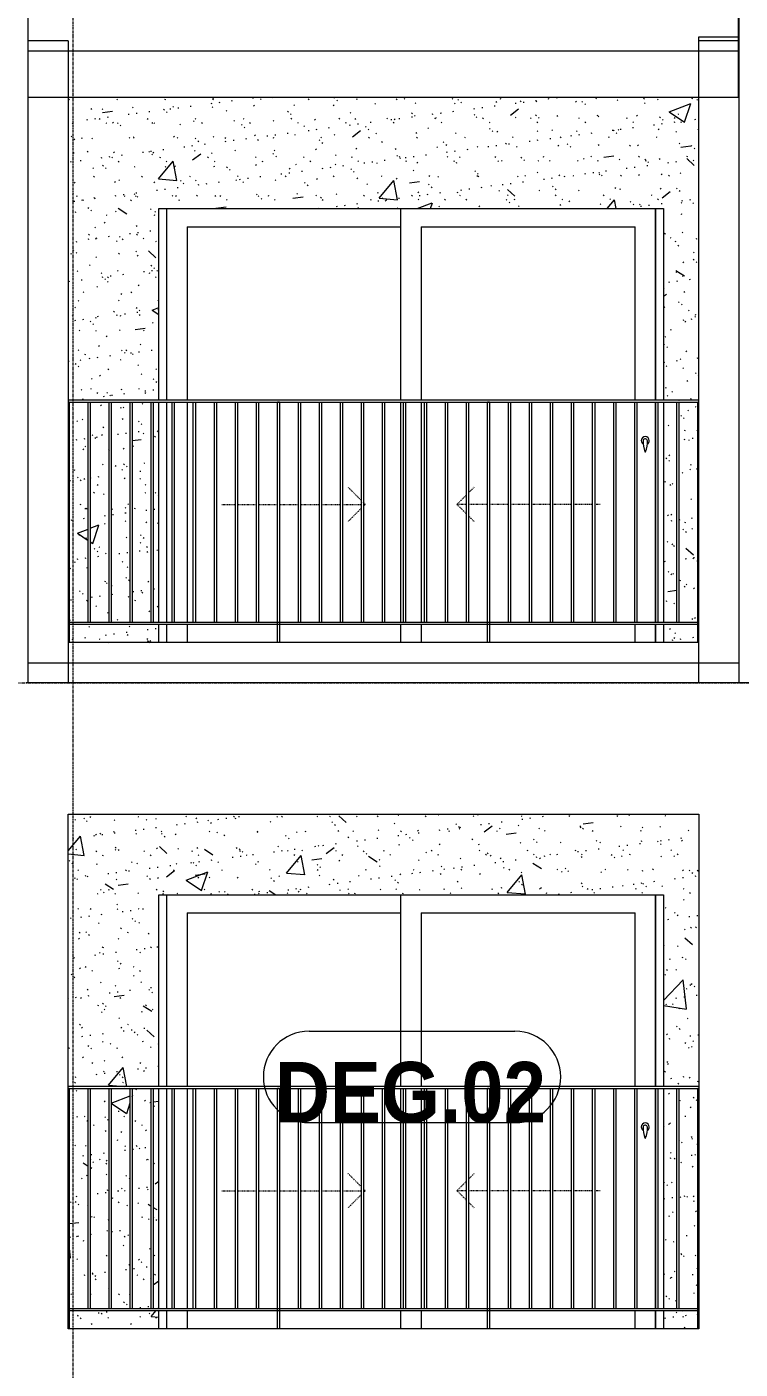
# Model space of a CAD drawing. Header units: millimetres. Extents: x 1240 to 198004, y -7796 to 35300.
# Drawn here: x 61507 to 65040, y 9000 to 15650 of the extents above; entities that cross this region are included whole.
import ezdxf

# ---------------------------------------------------------------- set-up
doc = ezdxf.new("R2010")
doc.units = ezdxf.units.MM
for name, pattern in [('Centre', [31.75, 6.35, -4.7625, 15.875, -4.7625]), ('Dash', [6, 3, -3]), ('Grid Line', [22.225, 12.7, -3.175, 3.175, -3.175])]:
    doc.linetypes.add(name, pattern=pattern)
for name, color, linetype, lineweight in [('0-1', 7, 'Continuous', 5), ('A-DOOR', 31, 'Continuous', 9), ('A-DOOR-FRAM', 31, 'Continuous', 9), ('A-DOOR-HDLN', 31, 'Dash', 18), ('A-DOOR-IDEN', 31, 'Continuous', 9), ('A-FLOR-2', 7, 'Continuous', 9), ('A-FLOR-HRAL', 11, 'Continuous', 9), ('A-FLOR-LEVL-2', 51, 'Centre', 9), ('A-WALL', 113, 'Continuous', 9), ('A-WALL-PATT-2', 9, 'Continuous', 9), ('I-WALL-1', 7, 'Continuous', 9), ('S-BEAM-3', 7, 'Continuous', 9), ('S-COLS', 52, 'Continuous', 9), ('S-GRID-1', 1, 'Grid Line', 9)]:
    doc.layers.add(name, color=color, linetype=linetype, lineweight=lineweight)
doc.styles.add('Arial_B_2', font='arialbd.ttf', dxfattribs={"width": 0.9, "height": 300})
pattern_1 = [(50, (377.7, 0), (1093.104, -95.634), [114.3, -1257.3]), (355, (377.7, 0), (-211.457, 1146.34), [91.44, -1005.84]), (100.451, (468.8, -8), (881.656, 1050.7), [97.14, -1068.54]), (46.184, (377.7, 304.8), (1626.475, -252.257), [171.45, -1885.95]), (96.636, (513.3, 283.8), (1424.416, 1484.565), [145.71, -1602.81]), (351.184, (377.7, 304.8), (1424.43, 1484.55), [137.16, -1508.76]), (21, (530.1, 228.6), (909.686, -613.591), [114.3, -1257.3]), (326, (530.1, 228.6), (370.812, 1105.129), [91.44, -1005.84]), (71.451, (606, 177.5), (1280.503, 491.528), [97.14, -1068.54]), (37.5, (377.74, 0), (18.5313, 507.3303), [50.292, -943.356, 50.292, -970.788, -1009.65]), (37.5, (377.74, 0), (18.5313, 507.3303), [-2014.728, 50.292, -959.358]), (7.5, (377.74, 0), (400.9178, 601.0836), [50.292, -531.876, 50.292, -920.496, -384.81]), (7.5, (377.74, 0), (400.9178, 601.0836), [-1552.956, 50.292, -334.518]), (327.5, (37.9, 0), (813.5452, -34.3737), [50.292, -330.708, 50.292, -1138.428, -1577.34]), (327.5, (37.9, 0), (813.5452, -34.3737), [-1569.72, 50.292, -1527.048]), (317.5, (-114.5, 0), (888.7755, 152.56), [50.292, -445.008, 50.292, -739.14, -1120.14]), (317.5, (-114.5, 0), (888.7755, 152.56), [-1284.732, 50.292, -1069.848])]
pattern_2 = [(37.5, (377.74, 0), (-4.79953, 146.8239), [5.029, -110.795, 5.029, -124.511, -123.825]), (37.5, (377.74, 0), (-4.79953, 146.8239), [-245.364, 5.029, -118.796]), (7.5, (377.74, 0), (134.85743, 215.0472), [5.029, -57.455, 5.029, -99.365, -40.005]), (7.5, (377.74, 0), (134.85743, 215.0472), [-166.878, 5.029, -34.976]), (327.5, (284.02, 0), (237.29776, 0.4316), [5.029, -33.071, 5.029, -132.131, -179.07]), (327.5, (284.02, 0), (237.29776, 0.4316), [-175.26, 5.029, -174.041]), (317.5, (284.02, 0), (229.06706, 66.8792), [5.029, -14.021, 5.029, -84.887, -102.87]), (317.5, (284.02, 0), (229.06706, 66.8792), [-108.966, 5.029, -97.841])]

# ---------------------------------------------------------------- blocks, each defined once
blk = doc.blocks.new('NCV_TKTC_KET CAU_rvt-1-TKCS_MẶT ĐỨNG NỘI KHU 1')
at = {"layer": 'A-FLOR-2'}
blk.add_line((65035.3, 15530), (61511.9, 15530), dxfattribs=at)
at = {"layer": 'S-BEAM-3'}
for p, q in [((65032.2, 15300), (65032.2, 15700)), ((65032.2, 15300), (61511.9, 15300)), ((61511.9, 12500), (64835.3, 12500)), ((64835.3, 12500), (65035.3, 12500))]:
    blk.add_line(p, q, dxfattribs=at)
blk = doc.blocks.new('NCV_TKTC_TANG 3 - 4_rvt-1-TKCS_MẶT ĐỨNG NỘI KHU 1')
at = {"layer": 'A-WALL-PATT-2'}
h = blk.add_hatch(dxfattribs=at)
h.set_pattern_fill('FP_5', color=256, style=0, pattern_type=2)
h.set_pattern_definition(pattern_1)
h.paths.add_polyline_path([(61716.9, 12600), (62160.3, 12600), (62160.3, 12690), (61716.9, 12690)])
h.paths.add_polyline_path([(64830.3, 12600), (64830.3, 12690), (64660.3, 12690), (64660.3, 12600), (64825.4, 12600)])
h.paths.add_polyline_path([(62019.3, 12700), (62019.3, 13790), (61925.2, 13790), (61925.2, 12700)])
h.paths.add_polyline_path([(62029.3, 12700), (62123.4, 12700), (62123.4, 13790), (62029.3, 13790)])
h.paths.add_polyline_path([(62133.4, 12700), (62160.3, 12700), (62160.3, 13790), (62133.4, 13790)])
h.paths.add_polyline_path([(64817.7, 12700), (64830.3, 12700), (64830.3, 13790), (64736.2, 13790), (64736.2, 12700), (64808.8, 12700)])
h.paths.add_polyline_path([(61716.9, 12700), (61811, 12700), (61811, 13790), (61716.9, 13790)])
h.paths.add_polyline_path([(61915.2, 12700), (61915.2, 13790), (61821, 13790), (61821, 12700), (61913.3, 12700)])
h.paths.add_polyline_path([(64726.2, 12700), (64726.2, 13790), (64660.3, 13790), (64660.3, 12700)])
h.paths.add_polyline_path([(64729.1, 13800), (64835.3, 13800.9), (64835.3, 15300), (61711.9, 15300), (61711.9, 13800), (62160.3, 13800.9), (62160.3, 14750), (64660.3, 14750), (64660.3, 13800)])
h = blk.add_hatch(dxfattribs=at)
h.set_pattern_fill('FP_4', color=256, style=0, pattern_type=2)
h.set_pattern_definition(pattern_2)
h.paths.add_polyline_path([(61716.9, 12600), (62160.3, 12600), (62160.3, 12690), (61716.9, 12690)])
h.paths.add_polyline_path([(64830.3, 12600), (64830.3, 12690), (64660.3, 12690), (64660.3, 12600), (64825.4, 12600)])
h.paths.add_polyline_path([(62019.3, 12700), (62019.3, 13790), (61925.2, 13790), (61925.2, 12700)])
h.paths.add_polyline_path([(62029.3, 12700), (62123.4, 12700), (62123.4, 13790), (62029.3, 13790)])
h.paths.add_polyline_path([(62133.4, 12700), (62160.3, 12700), (62160.3, 13790), (62133.4, 13790)])
h.paths.add_polyline_path([(64817.7, 12700), (64830.3, 12700), (64830.3, 13790), (64736.2, 13790), (64736.2, 12700), (64808.8, 12700)])
h.paths.add_polyline_path([(61716.9, 12700), (61811, 12700), (61811, 13790), (61716.9, 13790)])
h.paths.add_polyline_path([(61915.2, 12700), (61915.2, 13790), (61821, 13790), (61821, 12700), (61913.3, 12700)])
h.paths.add_polyline_path([(64726.2, 12700), (64726.2, 13790), (64660.3, 13790), (64660.3, 12700)])
h.paths.add_polyline_path([(64729.1, 13800), (64835.3, 13800.9), (64835.3, 15300), (61711.9, 15300), (61711.9, 13800), (62160.3, 13800.9), (62160.3, 14750), (64660.3, 14750), (64660.3, 13800)])
at = {"layer": 'I-WALL-1'}
for p, q in [((62160.3, 13800.9), (62160.3, 14750)), ((62160.3, 14750), (64660.3, 14750)), ((64660.3, 14750), (64660.3, 13800.9)), ((62160.3, 12700), (62160.3, 13790)), ((64660.3, 13790), (64660.3, 12700)), ((62160.3, 12600), (62160.3, 12690)), ((64660.3, 12690), (64660.3, 12600))]:
    blk.add_line(p, q, dxfattribs=at)
blk = doc.blocks.new('NCV_TKTC_TANG 3 - 4_rvt-2-TKCS_MẶT ĐỨNG NỘI KHU 1')
at = {"layer": 'A-WALL-PATT-2'}
h = blk.add_hatch(dxfattribs=at)
h.set_pattern_fill('FP_5', color=256, style=0, pattern_type=2)
h.set_pattern_definition(pattern_1)
h.paths.add_polyline_path([(64660.3, 9200), (64830.3, 9200), (64830.3, 9290), (64660.3, 9290)])
h.paths.add_polyline_path([(61716.9, 9200), (62160.3, 9200), (62160.3, 9290), (61716.9, 9290), (61716.9, 9204.8)])
h.paths.add_polyline_path([(61760.7, 9300), (61811, 9300), (61811, 10390), (61716.9, 10390), (61716.9, 9300)])
h.paths.add_polyline_path([(61915.2, 9300), (61915.2, 10390), (61821, 10390), (61821, 9300), (61913.3, 9300)])
h.paths.add_polyline_path([(61925.2, 9300), (62019.3, 9300), (62019.3, 10390), (61925.2, 10390), (61925.2, 9403.1)])
h.paths.add_polyline_path([(62029.3, 9300), (62123.4, 9300), (62123.4, 10390), (62029.3, 10390), (62029.3, 9502.2)])
h.paths.add_polyline_path([(62133.4, 9300), (62160.3, 9300), (62160.3, 10390), (62133.4, 10390), (62133.4, 9601.4)])
h.paths.add_polyline_path([(64830.3, 9300), (64830.3, 10390), (64736.2, 10390), (64736.2, 9300), (64817.7, 9300)])
h.paths.add_polyline_path([(64660.3, 9300), (64726.2, 9300), (64726.2, 10390), (64660.3, 10390), (64660.3, 10028.3)])
h.paths.add_polyline_path([(61913.3, 10400), (62160.3, 10400), (62160.3, 11350), (64660.3, 11350), (64660.3, 10400), (64835.3, 10400), (64835.3, 11750), (61711.9, 11750), (61711.9, 10400)])
h = blk.add_hatch(dxfattribs=at)
h.set_pattern_fill('FP_4', color=256, style=0, pattern_type=2)
h.set_pattern_definition(pattern_2)
h.paths.add_polyline_path([(64660.3, 9200), (64830.3, 9200), (64830.3, 9290), (64660.3, 9290)])
h.paths.add_polyline_path([(61716.9, 9200), (62160.3, 9200), (62160.3, 9290), (61716.9, 9290), (61716.9, 9204.8)])
h.paths.add_polyline_path([(61760.7, 9300), (61811, 9300), (61811, 10390), (61716.9, 10390), (61716.9, 9300)])
h.paths.add_polyline_path([(61915.2, 9300), (61915.2, 10390), (61821, 10390), (61821, 9300), (61913.3, 9300)])
h.paths.add_polyline_path([(61925.2, 9300), (62019.3, 9300), (62019.3, 10390), (61925.2, 10390), (61925.2, 9403.1)])
h.paths.add_polyline_path([(62029.3, 9300), (62123.4, 9300), (62123.4, 10390), (62029.3, 10390), (62029.3, 9502.2)])
h.paths.add_polyline_path([(62133.4, 9300), (62160.3, 9300), (62160.3, 10390), (62133.4, 10390), (62133.4, 9601.4)])
h.paths.add_polyline_path([(64830.3, 9300), (64830.3, 10390), (64736.2, 10390), (64736.2, 9300), (64817.7, 9300)])
h.paths.add_polyline_path([(64660.3, 9300), (64726.2, 9300), (64726.2, 10390), (64660.3, 10390), (64660.3, 10028.3)])
h.paths.add_polyline_path([(61913.3, 10400), (62160.3, 10400), (62160.3, 11350), (64660.3, 11350), (64660.3, 10400), (64835.3, 10400), (64835.3, 11750), (61711.9, 11750), (61711.9, 10400)])
at = {"layer": 'I-WALL-1'}
for p, q in [((62160.3, 10400), (62160.3, 11350)), ((62160.3, 11350), (64660.3, 11350)), ((64660.3, 11350), (64660.3, 10400)), ((62160.3, 9300), (62160.3, 10390)), ((64660.3, 10390), (64660.3, 9300)), ((62160.3, 9200), (62160.3, 9290)), ((64660.3, 9290), (64660.3, 9200))]:
    blk.add_line(p, q, dxfattribs=at)
blk = doc.blocks.new('DEG_02-DEG_03 - DEG_02-2500x2400mm-CỬA ĐI 02 CÁNH TRƯỢT-625766-TKCS_MẶT ĐỨNG NỘI KHU 1')
at = {"layer": 'A-DOOR'}
for p, q in [((55160.3, 10400), (55160.3, 11350)), ((56420.3, 11350), (56420.3, 10400)), ((54100.3, 11260), (54100.3, 10400)), ((54100.3, 11260), (55160.3, 11260)), ((55260.3, 11260), (55260.3, 10400)), ((55260.3, 11260), (56320.3, 11260)), ((56320.3, 10400), (56320.3, 11260)), ((54100.3, 10390), (54100.3, 9300)), ((55160.3, 9300), (55160.3, 10390)), ((55260.3, 10390), (55260.3, 9300)), ((56420.3, 10390), (56420.3, 9300)), ((54100.3, 9290), (54100.3, 9200)), ((55160.3, 9200), (55160.3, 9290)), ((55260.3, 9290), (55260.3, 9200)), ((56320.3, 9200), (56320.3, 9290)), ((56420.3, 9290), (56420.3, 9200))]:
    blk.add_line(p, q, dxfattribs=at)
at = {"layer": 'A-DOOR', "flags": 128}
blk.add_lwpolyline([(56371.8, 10208.7), (56371.8, 10208.7), (56371.8, 10208.7), (56371.8, 10208.7), (56371.8, 10208.7), (56371.8, 10208.7), (56371.8, 10208.7), (56371.7, 10208.7), (56371.7, 10208.7), (56371.7, 10208.7), (56371.7, 10208.7), (56371.6, 10208.7), (56371.6, 10208.7), (56371.6, 10208.7), (56371.5, 10208.7), (56371.5, 10208.7), (56371.5, 10208.7), (56371.4, 10208.7), (56371.4, 10208.7), (56371.4, 10208.7), (56371.3, 10208.7), (56371.3, 10208.7), (56371.2, 10208.7), (56371.2, 10208.7), (56371.1, 10208.7), (56371.1, 10208.7), (56371, 10208.7), (56371, 10208.7), (56370.9, 10208.7), (56370.9, 10208.7), (56370.8, 10208.7), (56370.7, 10208.7), (56370.7, 10208.7), (56370.6, 10208.7), (56370.6, 10208.7), (56370.5, 10208.7), (56370.4, 10208.7), (56370.4, 10208.7), (56370.3, 10208.7), (56370.3, 10208.7), (56370.2, 10208.7), (56370.1, 10208.7), (56370.1, 10208.7), (56370, 10208.7), (56370, 10208.7), (56369.9, 10208.7), (56369.9, 10208.7), (56369.8, 10208.7), (56369.7, 10208.7), (56369.7, 10208.7), (56369.6, 10208.7), (56369.6, 10208.7), (56369.5, 10208.7), (56369.5, 10208.7), (56369.4, 10208.7), (56369.4, 10208.7), (56369.3, 10208.7), (56369.3, 10208.7), (56369.2, 10208.7), (56369.2, 10208.7), (56369.2, 10208.7), (56369.1, 10208.7), (56369.1, 10208.7), (56369.1, 10208.7), (56369, 10208.7), (56369, 10208.7), (56369, 10208.7), (56368.9, 10208.7), (56368.9, 10208.7), (56368.9, 10208.7), (56368.9, 10208.7), (56368.9, 10208.7), (56368.8, 10208.7), (56368.8, 10208.7), (56368.8, 10208.7), (56368.8, 10208.7), (56368.8, 10208.7)], dxfattribs=at)
at = {"layer": 'A-DOOR'}
for centre, radius, start, end in [((56370.3, 10200), 20, 0, 180), ((56370.3, 10200), 20, 180, 240), ((56368.8, 10199.2), 9.45, 90, 180), ((56524.1, 10199.2), 164.8, 180, 199.13397), ((56371.8, 10199.2), 9.45, 0, 90), ((56216.5, 10199.2), 164.8, 340.86603, 0), ((56370.3, 10200), 20, 300, 0), ((56370.7, 10146), 2.34, 199.13397, 261.03098), ((56369.9, 10146), 2.34, 278.96902, 340.86603)]:
    blk.add_arc(centre, radius, start, end, dxfattribs=at)
at = {"layer": 'A-DOOR-FRAM'}
for p, q in [((54000.3, 10400), (54000.3, 11350)), ((56420.3, 10400), (56420.3, 11350)), ((54000.3, 9300), (54000.3, 10390)), ((56420.3, 9300), (56420.3, 10390)), ((54000.3, 9200), (54000.3, 9290)), ((56420.3, 9200), (56420.3, 9290))]:
    blk.add_line(p, q, dxfattribs=at)
at = {"layer": 'A-DOOR-HDLN'}
for p, q in [((54964.5, 9902.8), (54898.2, 9969.1)), ((55437.6, 9884.2), (55485.1, 9931.7)), ((55495.1, 9941.7), (55522.4, 9969.1)), ((54273.1, 9884.2), (54339.8, 9884.2)), ((54349.8, 9884.2), (54443.9, 9884.2)), ((54453.9, 9884.2), (54548.1, 9884.2)), ((54558.1, 9884.2), (54652.2, 9884.2)), ((54662.2, 9884.2), (54756.3, 9884.2)), ((54766.3, 9884.2), (54860.4, 9884.2)), ((54870.4, 9884.2), (54964.5, 9884.2)), ((54964.5, 9865.7), (54898.2, 9799.4)), ((54983.1, 9884.2), (54974.5, 9892.8)), ((54983.1, 9884.2), (54974.5, 9875.7)), ((54974.5, 9884.2), (54983.1, 9884.2)), ((55437.6, 9884.2), (55485.1, 9836.7)), ((55485.1, 9884.2), (55437.6, 9884.2)), ((55589.2, 9884.2), (55495.1, 9884.2)), ((55693.3, 9884.2), (55599.2, 9884.2)), ((55797.4, 9884.2), (55703.3, 9884.2)), ((55901.5, 9884.2), (55807.4, 9884.2)), ((56005.6, 9884.2), (55911.5, 9884.2)), ((56109.7, 9884.2), (56015.6, 9884.2)), ((56147.6, 9884.2), (56119.7, 9884.2)), ((55495.1, 9826.7), (55522.4, 9799.4))]:
    blk.add_line(p, q, dxfattribs=at)
blk = doc.blocks.new('Railing - 10mm-1251313-TKCS_MẶT ĐỨNG NỘI KHU 1')
at = {"layer": 'A-FLOR-HRAL'}
for p, q in [((61811, 5900), (61811, 6990)), ((61821, 6990), (61821, 5900))]:
    blk.add_line(p, q, dxfattribs=at)
blk = doc.blocks.new('Railing - 50 x 10mm-1251315-TKCS_MẶT ĐỨNG NỘI KHU 1')
at = {"layer": 'A-FLOR-HRAL'}
for p, q in [((62758.1, 6990), (62748.1, 6990)), ((62748.1, 5800), (62748.1, 6990)), ((62758.1, 6990), (62758.1, 5800))]:
    blk.add_line(p, q, dxfattribs=at)
blk = doc.blocks.new('Railing - 50 x 10mm-1251311-TKCS_MẶT ĐỨNG NỘI KHU 1')
at = {"layer": 'A-FLOR-HRAL'}
for q in [(61711.9, 6990), (61716.9, 5800)]:
    blk.add_line((61716.9, 6990), q, dxfattribs=at)
blk = doc.blocks.new('Railing - 50 x 10mm-V34-TKCS_MẶT ĐỨNG NỘI KHU 1')
at = {"layer": 'A-FLOR-HRAL'}
for p in [(64835.3, 6990), (64830.3, 5799.7)]:
    blk.add_line(p, (64830.3, 6990), dxfattribs=at)
blk = doc.blocks.new('Railing - Railing-2750146-TKCS_MẶT ĐỨNG NỘI KHU 1')
at = {"layer": 'A-FLOR-HRAL'}
for p, q in [((61711.9, 9300), (64835.3, 9300)), ((61711.9, 9290), (64835.3, 9290))]:
    blk.add_line(p, q, dxfattribs=at)
for name, p in [('Railing - 50 x 10mm-1251311-TKCS_MẶT ĐỨNG NỘI KHU 1', (0, 3400)), ('Railing - 10mm-1251313-TKCS_MẶT ĐỨNG NỘI KHU 1', (0, 3400)), ('Railing - 10mm-1251313-TKCS_MẶT ĐỨNG NỘI KHU 1', (104.1, 3400)), ('Railing - 10mm-1251313-TKCS_MẶT ĐỨNG NỘI KHU 1', (208.2, 3400)), ('Railing - 10mm-1251313-TKCS_MẶT ĐỨNG NỘI KHU 1', (312.3, 3400)), ('Railing - 10mm-1251313-TKCS_MẶT ĐỨNG NỘI KHU 1', (416.4, 3400)), ('Railing - 10mm-1251313-TKCS_MẶT ĐỨNG NỘI KHU 1', (520.6, 3400)), ('Railing - 10mm-1251313-TKCS_MẶT ĐỨNG NỘI KHU 1', (624.7, 3400)), ('Railing - 10mm-1251313-TKCS_MẶT ĐỨNG NỘI KHU 1', (728.8, 3400)), ('Railing - 10mm-1251313-TKCS_MẶT ĐỨNG NỘI KHU 1', (832.9, 3400)), ('Railing - 50 x 10mm-1251315-TKCS_MẶT ĐỨNG NỘI KHU 1', (0, 3400)), ('Railing - 10mm-1251313-TKCS_MẶT ĐỨNG NỘI KHU 1', (1041.1, 3400)), ('Railing - 10mm-1251313-TKCS_MẶT ĐỨNG NỘI KHU 1', (1145.2, 3400)), ('Railing - 10mm-1251313-TKCS_MẶT ĐỨNG NỘI KHU 1', (1249.3, 3400)), ('Railing - 10mm-1251313-TKCS_MẶT ĐỨNG NỘI KHU 1', (1353.5, 3400)), ('Railing - 10mm-1251313-TKCS_MẶT ĐỨNG NỘI KHU 1', (1457.6, 3400)), ('Railing - 10mm-1251313-TKCS_MẶT ĐỨNG NỘI KHU 1', (1561.7, 3400)), ('Railing - 10mm-1251313-TKCS_MẶT ĐỨNG NỘI KHU 1', (1665.8, 3400)), ('Railing - 10mm-1251313-TKCS_MẶT ĐỨNG NỘI KHU 1', (1769.9, 3400)), ('Railing - 10mm-1251313-TKCS_MẶT ĐỨNG NỘI KHU 1', (1874, 3400)), ('Railing - 50 x 10mm-1251315-TKCS_MẶT ĐỨNG NỘI KHU 1', (1041.1, 3400)), ('Railing - 10mm-1251313-TKCS_MẶT ĐỨNG NỘI KHU 1', (2082.2, 3400)), ('Railing - 10mm-1251313-TKCS_MẶT ĐỨNG NỘI KHU 1', (2186.4, 3400)), ('Railing - 10mm-1251313-TKCS_MẶT ĐỨNG NỘI KHU 1', (2290.5, 3400)), ('Railing - 10mm-1251313-TKCS_MẶT ĐỨNG NỘI KHU 1', (2394.6, 3400)), ('Railing - 10mm-1251313-TKCS_MẶT ĐỨNG NỘI KHU 1', (2498.7, 3400)), ('Railing - 10mm-1251313-TKCS_MẶT ĐỨNG NỘI KHU 1', (2602.8, 3400)), ('Railing - 10mm-1251313-TKCS_MẶT ĐỨNG NỘI KHU 1', (2706.9, 3400)), ('Railing - 10mm-1251313-TKCS_MẶT ĐỨNG NỘI KHU 1', (2811, 3400)), ('Railing - 10mm-1251313-TKCS_MẶT ĐỨNG NỘI KHU 1', (2915.1, 3400)), ('Railing - 50 x 10mm-V34-TKCS_MẶT ĐỨNG NỘI KHU 1', (0, 3400))]:
    blk.add_blockref(name, p)
blk = doc.blocks.new('Top Rail Type - Top Rail_Internal_-2750147-TKCS_MẶT ĐỨNG NỘI KHU 1')
at = {"layer": 'A-FLOR-HRAL'}
for p, q in [((64835.3, 10400), (61711.9, 10400)), ((61711.9, 10390), (64835.3, 10390))]:
    blk.add_line(p, q, dxfattribs=at)
blk = doc.blocks.new('DEG_02-DEG_03 - DEG_02-2500x2400mm-CỬA ĐI 02 CÁNH TRƯỢT-V205-TKCS_MẶT ĐỨNG NỘI KHU 1')
at = {"layer": 'A-DOOR'}
for p, q in [((55160.3, 13800.9), (55160.3, 14750)), ((56420.3, 14750), (56420.3, 13800.9)), ((54100.3, 14660), (54100.3, 13800.9)), ((54100.3, 14660), (55160.3, 14660)), ((55260.3, 14660), (55260.3, 13800.9)), ((55260.3, 14660), (56320.3, 14660)), ((56320.3, 13800.9), (56320.3, 14660)), ((54100.3, 13790), (54100.3, 12700)), ((55160.3, 12700), (55160.3, 13790)), ((55260.3, 13790), (55260.3, 12700)), ((56420.3, 13790), (56420.3, 12700)), ((54100.3, 12690), (54100.3, 12600)), ((55160.3, 12600), (55160.3, 12690)), ((55260.3, 12690), (55260.3, 12600)), ((56320.3, 12600), (56320.3, 12690)), ((56420.3, 12690), (56420.3, 12600))]:
    blk.add_line(p, q, dxfattribs=at)
at = {"layer": 'A-DOOR', "flags": 128}
blk.add_lwpolyline([(56371.8, 13608.7), (56371.8, 13608.7), (56371.8, 13608.7), (56371.8, 13608.7), (56371.8, 13608.7), (56371.8, 13608.7), (56371.8, 13608.7), (56371.7, 13608.7), (56371.7, 13608.7), (56371.7, 13608.7), (56371.7, 13608.7), (56371.6, 13608.7), (56371.6, 13608.7), (56371.6, 13608.7), (56371.5, 13608.7), (56371.5, 13608.7), (56371.5, 13608.7), (56371.4, 13608.7), (56371.4, 13608.7), (56371.4, 13608.7), (56371.3, 13608.7), (56371.3, 13608.7), (56371.2, 13608.7), (56371.2, 13608.7), (56371.1, 13608.7), (56371.1, 13608.7), (56371, 13608.7), (56371, 13608.7), (56370.9, 13608.7), (56370.9, 13608.7), (56370.8, 13608.7), (56370.7, 13608.7), (56370.7, 13608.7), (56370.6, 13608.7), (56370.6, 13608.7), (56370.5, 13608.7), (56370.4, 13608.7), (56370.4, 13608.7), (56370.3, 13608.7), (56370.3, 13608.7), (56370.2, 13608.7), (56370.1, 13608.7), (56370.1, 13608.7), (56370, 13608.7), (56370, 13608.7), (56369.9, 13608.7), (56369.9, 13608.7), (56369.8, 13608.7), (56369.7, 13608.7), (56369.7, 13608.7), (56369.6, 13608.7), (56369.6, 13608.7), (56369.5, 13608.7), (56369.5, 13608.7), (56369.4, 13608.7), (56369.4, 13608.7), (56369.3, 13608.7), (56369.3, 13608.7), (56369.2, 13608.7), (56369.2, 13608.7), (56369.2, 13608.7), (56369.1, 13608.7), (56369.1, 13608.7), (56369.1, 13608.7), (56369, 13608.7), (56369, 13608.7), (56369, 13608.7), (56368.9, 13608.7), (56368.9, 13608.7), (56368.9, 13608.7), (56368.9, 13608.7), (56368.9, 13608.7), (56368.8, 13608.7), (56368.8, 13608.7), (56368.8, 13608.7), (56368.8, 13608.7), (56368.8, 13608.7)], dxfattribs=at)
at = {"layer": 'A-DOOR'}
for centre, radius, start, end in [((56370.3, 13600), 20, 0, 180), ((56370.3, 13600), 20, 180, 240), ((56368.8, 13599.2), 9.45, 90, 180), ((56524.1, 13599.2), 164.8, 180, 199.13397), ((56371.8, 13599.2), 9.45, 0, 90), ((56216.5, 13599.2), 164.8, 340.86603, 0), ((56370.3, 13600), 20, 300, 0), ((56370.7, 13546), 2.34, 199.13397, 261.03098), ((56369.9, 13546), 2.34, 278.96902, 340.86603)]:
    blk.add_arc(centre, radius, start, end, dxfattribs=at)
at = {"layer": 'A-DOOR-FRAM'}
for p, q in [((54000.3, 13800.9), (54000.3, 14750)), ((56420.3, 13800.9), (56420.3, 14750)), ((54000.3, 12700), (54000.3, 13790)), ((56420.3, 12700), (56420.3, 13790)), ((54000.3, 12600), (54000.3, 12690)), ((56420.3, 12600), (56420.3, 12690))]:
    blk.add_line(p, q, dxfattribs=at)
at = {"layer": 'A-DOOR-HDLN'}
for p, q in [((54964.5, 13302.8), (54898.2, 13369.1)), ((55495.1, 13341.7), (55522.4, 13369.1)), ((55437.6, 13284.2), (55485.1, 13331.7)), ((54273.1, 13284.2), (54339.8, 13284.2)), ((54349.8, 13284.2), (54443.9, 13284.2)), ((54453.9, 13284.2), (54548.1, 13284.2)), ((54558.1, 13284.2), (54652.2, 13284.2)), ((54662.2, 13284.2), (54756.3, 13284.2)), ((54766.3, 13284.2), (54860.4, 13284.2)), ((54870.4, 13284.2), (54964.5, 13284.2)), ((54964.5, 13265.7), (54898.2, 13199.4)), ((54983.1, 13284.2), (54974.5, 13292.8)), ((54983.1, 13284.2), (54974.5, 13275.7)), ((54974.5, 13284.2), (54983.1, 13284.2)), ((55437.6, 13284.2), (55485.1, 13236.7)), ((55485.1, 13284.2), (55437.6, 13284.2)), ((55589.2, 13284.2), (55495.1, 13284.2)), ((55693.3, 13284.2), (55599.2, 13284.2)), ((55797.4, 13284.2), (55703.3, 13284.2)), ((55901.5, 13284.2), (55807.4, 13284.2)), ((56005.6, 13284.2), (55911.5, 13284.2)), ((56109.7, 13284.2), (56015.6, 13284.2)), ((56147.6, 13284.2), (56119.7, 13284.2)), ((55495.1, 13226.7), (55522.4, 13199.4))]:
    blk.add_line(p, q, dxfattribs=at)
blk = doc.blocks.new('Railing - 50 x 10mm-V173-TKCS_MẶT ĐỨNG NỘI KHU 1')
at = {"layer": 'A-FLOR-HRAL'}
for p in [(64835.3, 17190), (64830.3, 16000)]:
    blk.add_line(p, (64830.3, 17190), dxfattribs=at)
blk = doc.blocks.new('Railing - Railing-3817524-TKCS_MẶT ĐỨNG NỘI KHU 1')
at = {"layer": 'A-FLOR-HRAL'}
for p, q in [((61711.9, 12700), (64835.3, 12700)), ((61711.9, 12690), (64835.3, 12690))]:
    blk.add_line(p, q, dxfattribs=at)
for name, p in [('Railing - 50 x 10mm-1251311-TKCS_MẶT ĐỨNG NỘI KHU 1', (0, 6800)), ('Railing - 10mm-1251313-TKCS_MẶT ĐỨNG NỘI KHU 1', (0, 6800)), ('Railing - 10mm-1251313-TKCS_MẶT ĐỨNG NỘI KHU 1', (104.1, 6800)), ('Railing - 10mm-1251313-TKCS_MẶT ĐỨNG NỘI KHU 1', (208.2, 6800)), ('Railing - 10mm-1251313-TKCS_MẶT ĐỨNG NỘI KHU 1', (312.3, 6800)), ('Railing - 10mm-1251313-TKCS_MẶT ĐỨNG NỘI KHU 1', (416.4, 6800)), ('Railing - 10mm-1251313-TKCS_MẶT ĐỨNG NỘI KHU 1', (520.6, 6800)), ('Railing - 10mm-1251313-TKCS_MẶT ĐỨNG NỘI KHU 1', (624.7, 6800)), ('Railing - 10mm-1251313-TKCS_MẶT ĐỨNG NỘI KHU 1', (728.8, 6800)), ('Railing - 10mm-1251313-TKCS_MẶT ĐỨNG NỘI KHU 1', (832.9, 6800)), ('Railing - 50 x 10mm-1251315-TKCS_MẶT ĐỨNG NỘI KHU 1', (0, 6800)), ('Railing - 10mm-1251313-TKCS_MẶT ĐỨNG NỘI KHU 1', (1041.1, 6800)), ('Railing - 10mm-1251313-TKCS_MẶT ĐỨNG NỘI KHU 1', (1145.2, 6800)), ('Railing - 10mm-1251313-TKCS_MẶT ĐỨNG NỘI KHU 1', (1249.3, 6800)), ('Railing - 10mm-1251313-TKCS_MẶT ĐỨNG NỘI KHU 1', (1353.5, 6800)), ('Railing - 10mm-1251313-TKCS_MẶT ĐỨNG NỘI KHU 1', (1457.6, 6800)), ('Railing - 10mm-1251313-TKCS_MẶT ĐỨNG NỘI KHU 1', (1561.7, 6800)), ('Railing - 10mm-1251313-TKCS_MẶT ĐỨNG NỘI KHU 1', (1665.8, 6800)), ('Railing - 10mm-1251313-TKCS_MẶT ĐỨNG NỘI KHU 1', (1769.9, 6800)), ('Railing - 10mm-1251313-TKCS_MẶT ĐỨNG NỘI KHU 1', (1874, 6800)), ('Railing - 50 x 10mm-1251315-TKCS_MẶT ĐỨNG NỘI KHU 1', (1041.1, 6800)), ('Railing - 10mm-1251313-TKCS_MẶT ĐỨNG NỘI KHU 1', (2082.2, 6800)), ('Railing - 10mm-1251313-TKCS_MẶT ĐỨNG NỘI KHU 1', (2186.4, 6800)), ('Railing - 10mm-1251313-TKCS_MẶT ĐỨNG NỘI KHU 1', (2290.5, 6800)), ('Railing - 10mm-1251313-TKCS_MẶT ĐỨNG NỘI KHU 1', (2394.6, 6800)), ('Railing - 10mm-1251313-TKCS_MẶT ĐỨNG NỘI KHU 1', (2498.7, 6800)), ('Railing - 10mm-1251313-TKCS_MẶT ĐỨNG NỘI KHU 1', (2602.8, 6800)), ('Railing - 10mm-1251313-TKCS_MẶT ĐỨNG NỘI KHU 1', (2706.9, 6800)), ('Railing - 10mm-1251313-TKCS_MẶT ĐỨNG NỘI KHU 1', (2811, 6800)), ('Railing - 10mm-1251313-TKCS_MẶT ĐỨNG NỘI KHU 1', (2915.1, 6800)), ('Railing - 50 x 10mm-V173-TKCS_MẶT ĐỨNG NỘI KHU 1', (0, -3400))]:
    blk.add_blockref(name, p)
blk = doc.blocks.new('Top Rail Type - Top Rail_Internal_-3817525-TKCS_MẶT ĐỨNG NỘI KHU 1')
at = {"layer": 'A-FLOR-HRAL'}
for p, q in [((64835.3, 13800), (61711.9, 13800)), ((61711.9, 13790), (64835.3, 13790))]:
    blk.add_line(p, q, dxfattribs=at)
blk = doc.blocks.new('STN_Door Tag - STN_Door Tag-1788670-TKCS_MẶT ĐỨNG NỘI KHU 1')
at = {"layer": 'A-DOOR-IDEN'}
for p, q in [((35836.5, 30934.3), (36856.6, 30934.3)), ((35836.5, 30481.5), (36856.6, 30481.5))]:
    blk.add_line(p, q, dxfattribs=at)
for centre, start, end in [((35836.5, 30707.9), 90, 270), ((36856.6, 30707.9), 270, 90)]:
    blk.add_arc(centre, 226.4, start, end, dxfattribs=at)

msp = doc.modelspace()

# ---------------------------------------------------------------- linework, layer by layer
at = {"layer": 'A-FLOR-LEVL-2'}
msp.add_line((1240.2, 12400), (91585, 12400), dxfattribs=at)
at = {"layer": 'A-WALL'}
for p, q in [((61511.9, 15800), (61511.9, 12400)), ((65035.3, 12400), (65035.3, 15800)), ((64835.3, 12600), (64835.3, 15600)), ((64835.3, 15600), (65035.3, 15600)), ((64835.3, 12600), (61711.9, 12600)), ((68634.9, 12400), (61501.9, 12400)), ((61711.9, 9200), (61711.9, 11750)), ((61711.9, 11750), (64835.3, 11750)), ((64835.3, 11750), (64835.3, 9200)), ((64835.3, 9200), (61711.9, 9200))]:
    msp.add_line(p, q, dxfattribs=at)
at = {"layer": 'S-COLS'}
for p, q in [((61711.9, 15580), (61511.9, 15580)), ((61711.9, 15580), (61711.9, 12400)), ((64835.3, 12400), (64835.3, 15580)), ((65035.3, 15580), (64835.3, 15580))]:
    msp.add_line(p, q, dxfattribs=at)
at = {"layer": 'S-GRID-1'}
msp.add_line((61736.9, -2695.9), (61736.9, 30542.5), dxfattribs=at)

# ---------------------------------------------------------------- block references
at = {"layer": '0-1'}
for name in ['NCV_TKTC_KET CAU_rvt-1-TKCS_MẶT ĐỨNG NỘI KHU 1', 'NCV_TKTC_TANG 3 - 4_rvt-1-TKCS_MẶT ĐỨNG NỘI KHU 1', 'NCV_TKTC_TANG 3 - 4_rvt-2-TKCS_MẶT ĐỨNG NỘI KHU 1']:
    msp.add_blockref(name, (0, 0), dxfattribs=at)
at = {"layer": 'A-DOOR'}
for name in ['DEG_02-DEG_03 - DEG_02-2500x2400mm-CỬA ĐI 02 CÁNH TRƯỢT-V205-TKCS_MẶT ĐỨNG NỘI KHU 1', 'DEG_02-DEG_03 - DEG_02-2500x2400mm-CỬA ĐI 02 CÁNH TRƯỢT-625766-TKCS_MẶT ĐỨNG NỘI KHU 1']:
    msp.add_blockref(name, (8200, 0), dxfattribs=at)
at = {"layer": 'A-DOOR-IDEN'}
msp.add_blockref('STN_Door Tag - STN_Door Tag-1788670-TKCS_MẶT ĐỨNG NỘI KHU 1', (27068.4, -20260.1), dxfattribs=at)
at = {"layer": 'A-FLOR-HRAL'}
for name in ['Top Rail Type - Top Rail_Internal_-3817525-TKCS_MẶT ĐỨNG NỘI KHU 1', 'Railing - Railing-3817524-TKCS_MẶT ĐỨNG NỘI KHU 1', 'Top Rail Type - Top Rail_Internal_-2750147-TKCS_MẶT ĐỨNG NỘI KHU 1', 'Railing - Railing-2750146-TKCS_MẶT ĐỨNG NỘI KHU 1']:
    msp.add_blockref(name, (0, 0), dxfattribs=at)

# ---------------------------------------------------------------- texts
at = {"layer": 'A-DOOR-IDEN', "insert": (63407.3, 10370), "char_height": 300, "width": 1375.65, "attachment_point": 5, "line_spacing_factor": 0.936439, "style": 'Arial_B_2'}
msp.add_mtext('\\pt6.75,13.5,20.25,27,33.75,40.5,47.25,54,60.75,67.5,74.25,81,87.75,94.5,101.25,108,114.75,121.5,128.25,135,141.75,148.5,155.25,162,168.75,175.5,182.25,189,195.75,202.5,209.25,216;DEG.02', dxfattribs=at)

doc.saveas('drawing.dxf')
